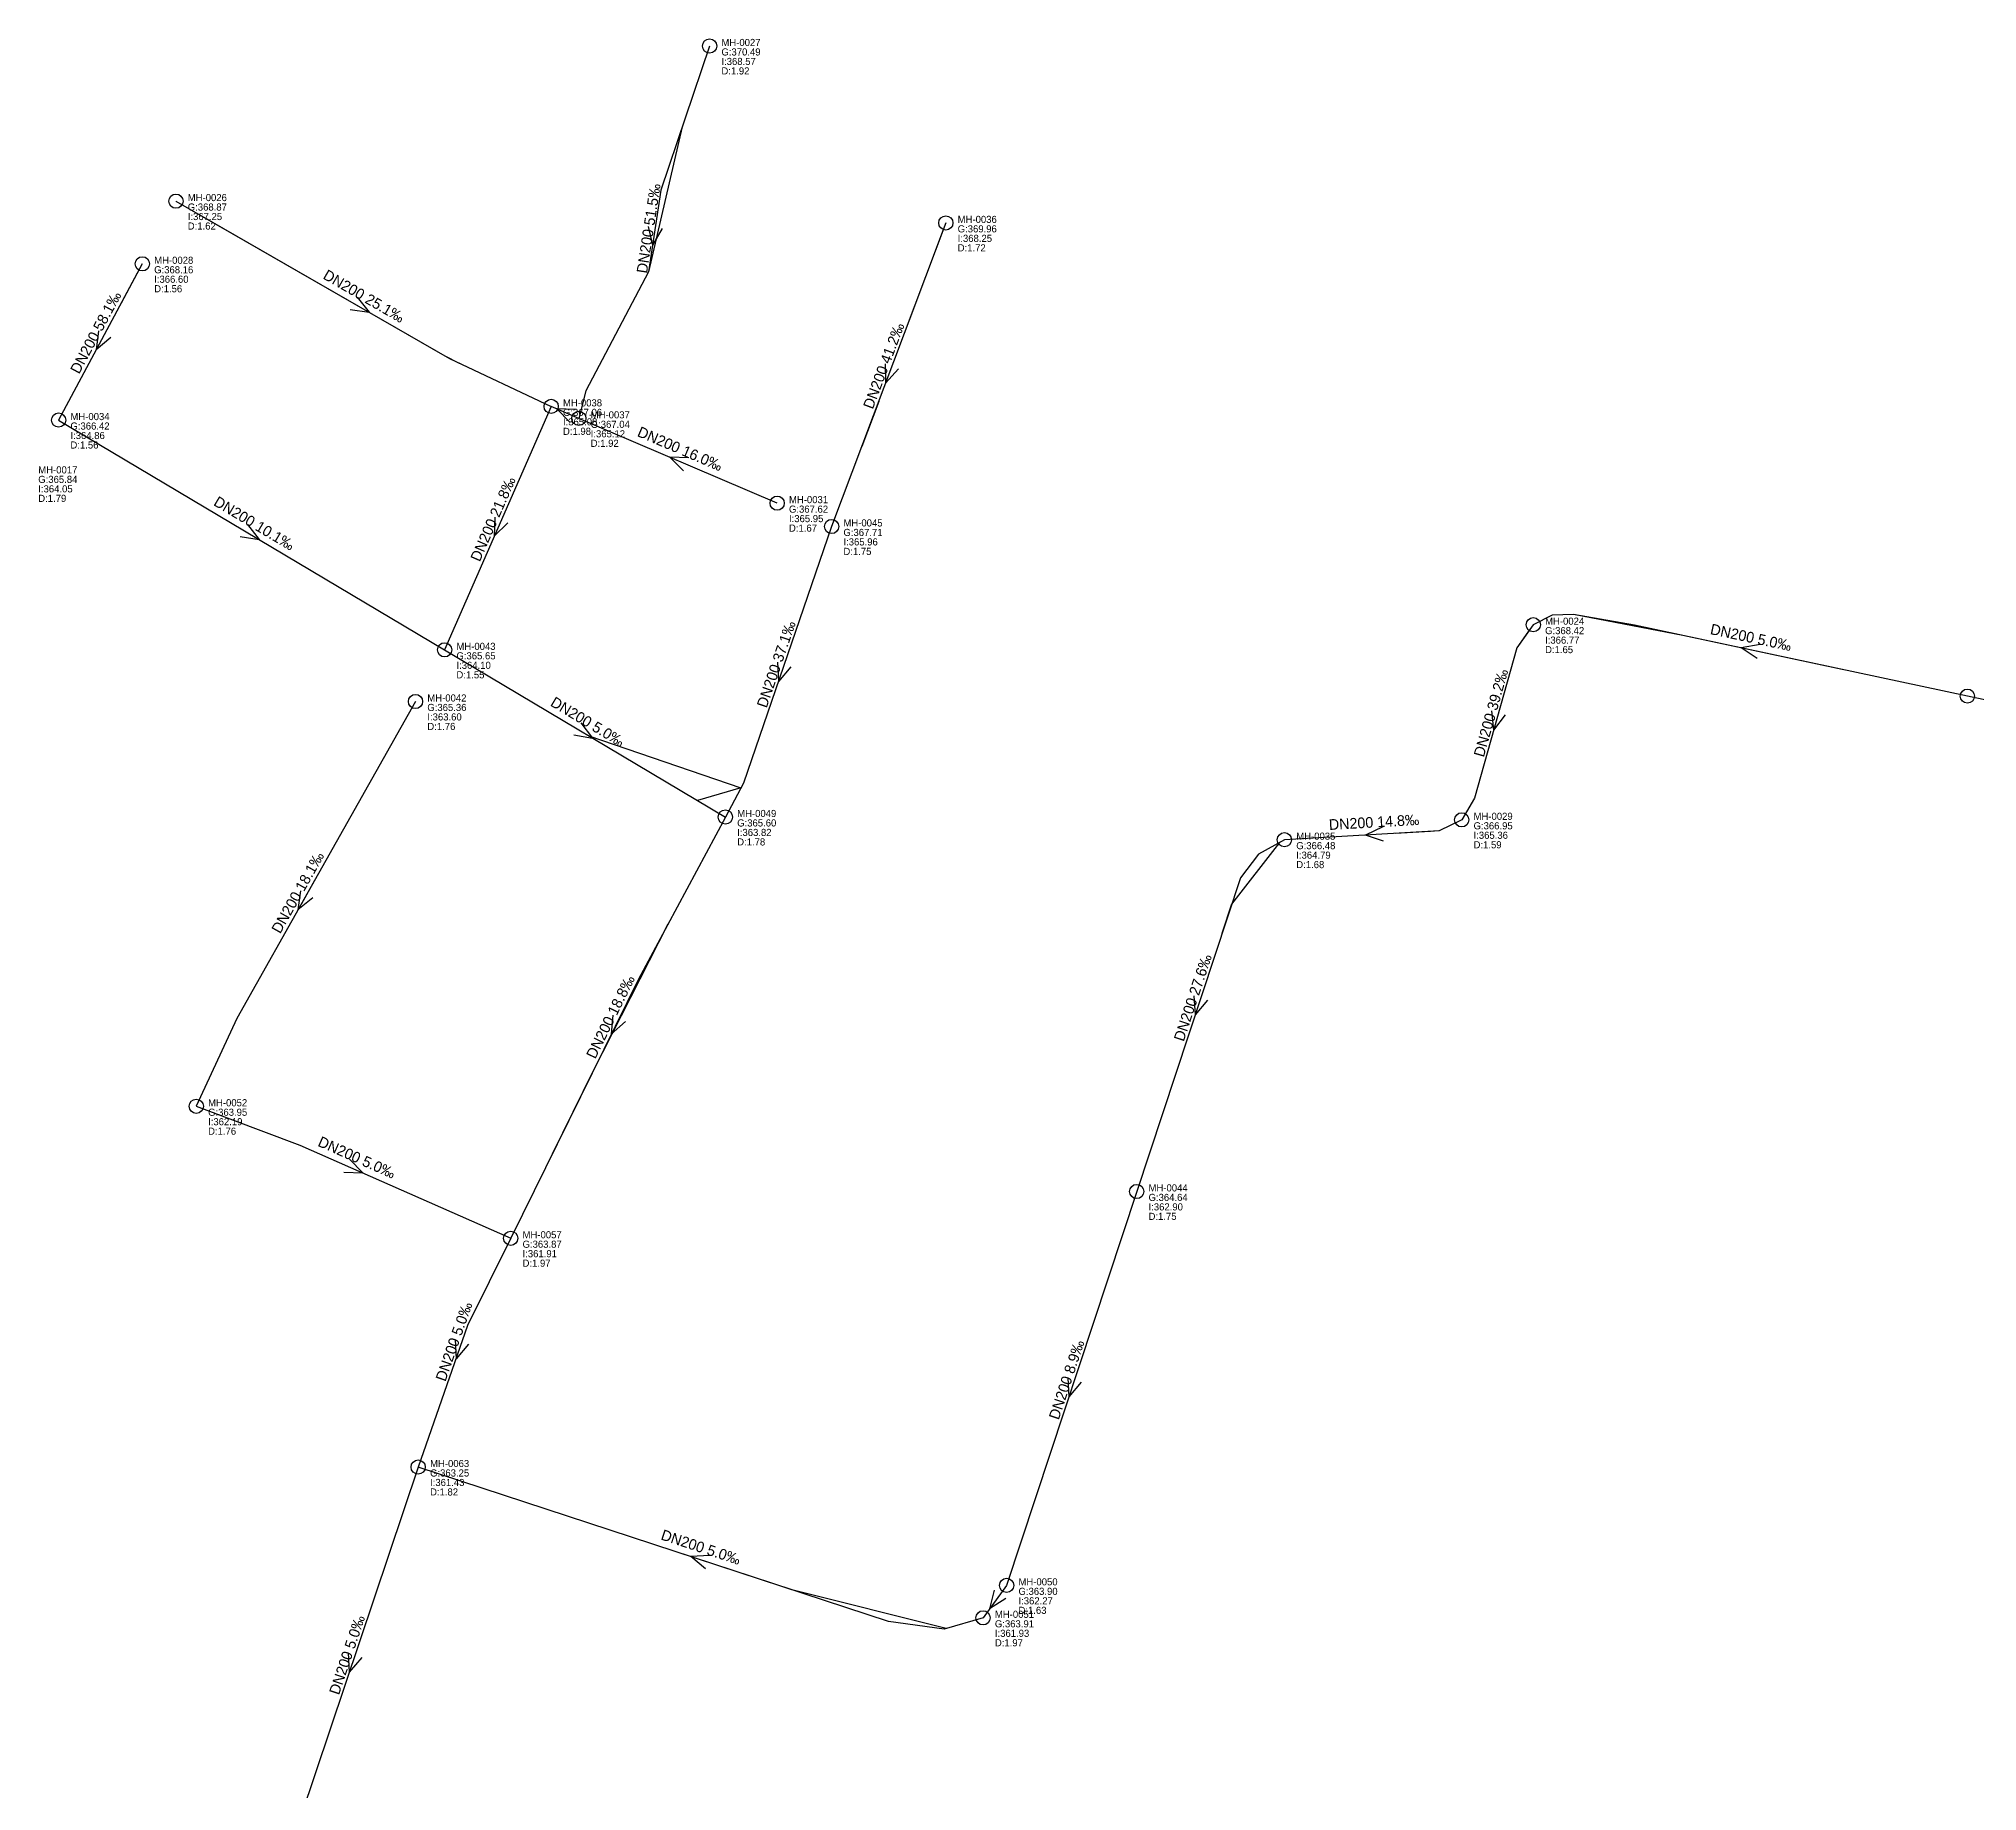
# Model space of a CAD drawing. Header units: metres. Extents: x 449913 to 451990, y 2566939 to 2570822.
# Drawn here: x 450354.5 to 450681.6, y 2570368.5 to 2570664.2 of the extents above; entities that cross this region are included whole.
import ezdxf
from ezdxf.enums import TextEntityAlignment as Align

# ---------------------------------------------------------------- set-up
doc = ezdxf.new("R2010")
doc.units = ezdxf.units.M
for name, color, linetype in [('SEW-LABEL', 2, 'Continuous'), ('SEW-MH', 7, 'Continuous'), ('SEW-MH-LABEL', 8, 'Continuous'), ('SEW-PIPE-DN200', 3, 'Continuous'), ('SEW-RIDER', 8, 'Continuous')]:
    doc.layers.add(name, color=color, linetype=linetype)

msp = doc.modelspace()

# ---------------------------------------------------------------- linework, layer by layer
at = {"layer": 'SEW-LABEL'}
for p, q in [((450457.33, 2570632.54), (450458.06, 2570629.39)), ((450459.7, 2570632.17), (450458.06, 2570629.39)), ((450408.22, 2570620.59), (450410.22, 2570618.05)), ((450407.03, 2570618.51), (450410.22, 2570618.05)), ((450364.54, 2570614.93), (450364.18, 2570611.72)), ((450366.66, 2570613.8), (450364.18, 2570611.72)), ((450497.33, 2570609.34), (450497.39, 2570606.11)), ((450499.57, 2570608.5), (450497.39, 2570606.11)), ((450444.19, 2570599.47), (450441.91, 2570601.76)), ((450445.14, 2570601.67), (450441.91, 2570601.76)), ((450463.27, 2570591.3), (450460.98, 2570593.59)), ((450464.21, 2570593.51), (450460.98, 2570593.59)), ((450389.72, 2570582.27), (450391.69, 2570579.7)), ((450431.46, 2570583.49), (450431.36, 2570580.26)), ((450433.66, 2570582.52), (450431.36, 2570580.26)), ((450388.5, 2570580.21), (450391.69, 2570579.7)), ((450644.97, 2570561.98), (450641.79, 2570561.43)), ((450479.14, 2570559), (450479.3, 2570555.77)), ((450481.41, 2570558.22), (450479.3, 2570555.77)), ((450644.47, 2570559.63), (450641.79, 2570561.43)), ((450445.98, 2570548.79), (450447.95, 2570546.22)), ((450599.67, 2570550.79), (450600.01, 2570547.57)), ((450601.98, 2570550.13), (450600.01, 2570547.57)), ((450444.76, 2570546.73), (450447.95, 2570546.22)), ((450581.3, 2570531.21), (450578.38, 2570529.84)), ((450581.44, 2570528.82), (450578.38, 2570529.84)), ((450398.66, 2570520.43), (450398.23, 2570517.23)), ((450400.75, 2570519.25), (450398.23, 2570517.23)), ((450549.42, 2570502.74), (450549.62, 2570499.51)), ((450451.36, 2570499.47), (450451.11, 2570496.25)), ((450551.7, 2570501.98), (450549.62, 2570499.51)), ((450453.51, 2570498.41), (450451.11, 2570496.25)), ((450406.91, 2570475.14), (450409.17, 2570472.83)), ((450405.94, 2570472.94), (450409.17, 2570472.83)), ((450424.76, 2570444.71), (450424.91, 2570441.48)), ((450427.03, 2570443.92), (450424.91, 2570441.48)), ((450528.13, 2570438.27), (450528.32, 2570435.05)), ((450530.4, 2570437.52), (450528.32, 2570435.05)), ((450467.75, 2570408.31), (450464.53, 2570408.11)), ((450467, 2570406.03), (450464.53, 2570408.11)), ((450515.74, 2570402.42), (450514.95, 2570399.29)), ((450517.68, 2570401.01), (450514.95, 2570399.29)), ((450406.7, 2570391.84), (450406.89, 2570388.61)), ((450408.98, 2570391.07), (450406.89, 2570388.61))]:
    msp.add_line(p, q, dxfattribs=at)
at = {"layer": 'SEW-MH'}
for centre in [(450467.69, 2570662.98), (450377.63, 2570636.81), (450507.56, 2570633.13), (450371.96, 2570626.23), (450357.83, 2570599.86), (450440.95, 2570602.17), (450445.63, 2570600.15), (450479.09, 2570585.84), (450488.28, 2570581.91), (450606.69, 2570565.34), (450422.97, 2570561.09), (450418.06, 2570552.38), (450679.96, 2570553.29), (450470.35, 2570532.89), (450594.62, 2570532.41), (450564.7, 2570529.06), (450381.06, 2570484.08), (450539.77, 2570469.71), (450434.13, 2570461.81), (450418.52, 2570423.21), (450517.82, 2570403.24), (450513.84, 2570397.76)]:
    msp.add_circle(centre, 1.2, dxfattribs=at)
at = {"layer": 'SEW-PIPE-DN200'}
for points in [[(450467.69, 2570662.98), (450459.48, 2570638.64), (450457.37, 2570624.88), (450446.78, 2570604.78), (450445.63, 2570600.15)], [(450377.63, 2570636.81), (450423.82, 2570610.23), (450440.95, 2570602.17)], [(450507.56, 2570633.13), (450488.28, 2570581.91)], [(450371.96, 2570626.23), (450357.83, 2570599.86)], [(450440.95, 2570602.17), (450422.97, 2570561.09)], [(450445.63, 2570600.15), (450440.95, 2570602.17)], [(450357.83, 2570599.86), (450422.97, 2570561.09)], [(450479.09, 2570585.84), (450445.63, 2570600.15)], [(450488.28, 2570581.91), (450473.4, 2570538.58), (450470.35, 2570532.89)], [(450606.69, 2570565.34), (450606.69, 2570565.34), (450603.94, 2570561.46), (450596.75, 2570536.06), (450594.62, 2570532.41)], [(450679.96, 2570553.29), (450623.78, 2570565.27), (450613.48, 2570567.07), (450609.9, 2570566.93), (450606.69, 2570565.34)], [(450422.97, 2570561.09), (450470.35, 2570532.89)], [(450418.06, 2570552.38), (450400.45, 2570521.17), (450387.89, 2570498.89), (450381.06, 2570484.08)], [(450767.99, 2570534.53), (450679.96, 2570553.29)], [(450470.35, 2570532.89), (450455.68, 2570505.53), (450434.13, 2570461.81)], [(450594.62, 2570532.41), (450594.62, 2570532.41), (450590.83, 2570530.55), (450564.7, 2570529.06), (450564.7, 2570529.06)], [(450564.7, 2570529.06), (450560.32, 2570526.61), (450557.26, 2570522.63), (450539.77, 2570469.71)], [(450381.06, 2570484.08), (450398.56, 2570477.51), (450434.13, 2570461.81)], [(450539.77, 2570469.71), (450517.82, 2570403.24)], [(450434.13, 2570461.81), (450426.86, 2570447.07), (450418.52, 2570423.21)], [(450418.52, 2570423.21), (450396.21, 2570356.86)], [(450513.84, 2570397.76), (450507.28, 2570395.87), (450497.89, 2570397.15), (450418.52, 2570423.21), (450418.52, 2570423.21)], [(450517.82, 2570403.24), (450517.82, 2570403.24), (450513.84, 2570397.76), (450513.84, 2570397.76)]]:
    msp.add_lwpolyline(points, dxfattribs=at)
at = {"layer": 'SEW-RIDER'}
for points in [[(450463.08, 2570649.32), (450457.37, 2570624.88), (450457.05, 2570624.28)], [(450377.63, 2570636.81), (450377.63, 2570636.81), (450377.63, 2570636.81)], [(450381.57, 2570634.54), (450423.04, 2570610.68), (450425.44, 2570609.47)], [(450507.56, 2570633.13), (450506.85, 2570631.23), (450501.25, 2570616.36)], [(450371.96, 2570626.23), (450368.39, 2570619.57), (450368.19, 2570619.2)], [(450496.23, 2570603.02), (450493.36, 2570595.39)], [(450658.81, 2570557.8), (450631.92, 2570563.53), (450613.48, 2570567.07)], [(450605.91, 2570564.24), (450603.94, 2570561.46)], [(450447.33, 2570546.59), (450472.98, 2570537.79), (450465.63, 2570535.7)], [(450590.7, 2570530.55), (450589.35, 2570530.47), (450583.44, 2570530.13)], [(450563.87, 2570528.6), (450555.78, 2570518.17), (450554.15, 2570513.22)], [(450401.04, 2570522.2), (450398.8, 2570518.24)], [(450460.66, 2570514.81), (450448.05, 2570490.04), (450441.13, 2570476.02)], [(450507.62, 2570395.97), (450481.79, 2570402.44), (450461.57, 2570409.08)]]:
    msp.add_lwpolyline(points, dxfattribs=at)

# ---------------------------------------------------------------- texts
at = {"layer": 'SEW-LABEL'}
for s, rotation, p in [('DN200 51.5‰', 81.2542, (450458.29, 2570632.07)), ('DN200 25.1‰', -29.9198, (450408.92, 2570620)), ('DN200 58.1‰', 61.8206, (450364.89, 2570614.24)), ('DN200 41.2‰', 69.3713, (450497.92, 2570608.72)), ('DN200 16.0‰', 336.8362, (450462.36, 2570594.2)), ('DN200 21.8‰', 66.37, (450431.96, 2570582.83)), ('DN200 10.1‰', -30.7581, (450390.4, 2570581.67)), ('DN200 37.1‰', 71.0446, (450479.79, 2570558.39)), ('DN200 5.0‰', 347.9694, (450643.25, 2570562.32)), ('DN200 39.2‰', 74.1909, (450600.42, 2570550.22)), ('DN200 5.0‰', -30.7578, (450446.66, 2570548.19)), ('DN200 14.8‰', 3.2634, (450579.87, 2570531.13)), ('DN200 18.1‰', 60.5752, (450398.97, 2570519.73)), ('DN200 27.6‰', 71.7188, (450550.09, 2570502.14)), ('DN200 18.8‰', 63.7569, (450451.77, 2570498.79)), ('DN200 5.0‰', -23.8182, (450407.8, 2570474.63)), ('DN200 5.0‰', 70.7298, (450425.4, 2570444.1)), ('DN200 8.9‰', 71.7188, (450528.79, 2570437.67)), ('DN200 5.0‰', 341.8254, (450465.95, 2570408.84)), ('DN200 5.0‰', 71.4146, (450407.36, 2570391.24))]:
    msp.add_text(s, height=1.8, rotation=rotation, dxfattribs=at).set_placement(p, align=Align.CENTER)
at = {"layer": 'SEW-MH-LABEL'}
for s, p in [('MH-0027', (450469.69, 2570662.98)), ('G:370.49', (450469.69, 2570661.38)), ('I:368.57', (450469.69, 2570659.78)), ('D:1.92', (450469.69, 2570658.18)), ('MH-0026', (450379.63, 2570636.81)), ('G:368.87', (450379.63, 2570635.21)), ('I:367.25', (450379.63, 2570633.61)), ('MH-0036', (450509.56, 2570633.13)), ('D:1.62', (450379.63, 2570632.01)), ('G:369.96', (450509.56, 2570631.53)), ('I:368.25', (450509.56, 2570629.93)), ('MH-0028', (450373.96, 2570626.23)), ('D:1.72', (450509.56, 2570628.33)), ('G:368.16', (450373.96, 2570624.63)), ('I:366.60', (450373.96, 2570623.03)), ('D:1.56', (450373.96, 2570621.43)), ('MH-0034', (450359.83, 2570599.86)), ('G:367.06', (450442.95, 2570600.57)), ('MH-0038', (450442.95, 2570602.17)), ('MH-0037', (450447.63, 2570600.15)), ('G:366.42', (450359.83, 2570598.26)), ('I:364.86', (450359.83, 2570596.66)), ('D:1.98', (450442.95, 2570597.37)), ('I:365.08', (450442.95, 2570598.97)), ('G:367.04', (450447.63, 2570598.55)), ('I:365.12', (450447.63, 2570596.95)), ('D:1.56', (450359.83, 2570595.06)), ('D:1.92', (450447.63, 2570595.35)), ('MH-0017', (450354.4, 2570590.86)), ('G:365.84', (450354.4, 2570589.26)), ('I:364.05', (450354.4, 2570587.66)), ('D:1.79', (450354.4, 2570586.06)), ('G:367.62', (450481.09, 2570584.24)), ('MH-0031', (450481.09, 2570585.84)), ('D:1.67', (450481.09, 2570581.04)), ('I:365.95', (450481.09, 2570582.64)), ('G:367.71', (450490.28, 2570580.31)), ('MH-0045', (450490.28, 2570581.91)), ('D:1.75', (450490.28, 2570577.11)), ('I:365.96', (450490.28, 2570578.71)), ('G:368.42', (450608.69, 2570563.74)), ('MH-0024', (450608.69, 2570565.34)), ('MH-0043', (450424.97, 2570561.09)), ('D:1.65', (450608.69, 2570560.54)), ('I:366.77', (450608.69, 2570562.14)), ('G:365.65', (450424.97, 2570559.49)), ('I:364.10', (450424.97, 2570557.89)), ('D:1.55', (450424.97, 2570556.29)), ('G:365.36', (450420.06, 2570550.78)), ('MH-0042', (450420.06, 2570552.38)), ('D:1.76', (450420.06, 2570547.58)), ('I:363.60', (450420.06, 2570549.18)), ('G:365.60', (450472.35, 2570531.29)), ('MH-0049', (450472.35, 2570532.89)), ('G:366.95', (450596.62, 2570530.81)), ('MH-0029', (450596.62, 2570532.41)), ('D:1.78', (450472.35, 2570528.09)), ('I:363.82', (450472.35, 2570529.69)), ('MH-0035', (450566.7, 2570529.06)), ('D:1.59', (450596.62, 2570527.61)), ('I:365.36', (450596.62, 2570529.21)), ('G:366.48', (450566.7, 2570527.46)), ('D:1.68', (450566.7, 2570524.26)), ('I:364.79', (450566.7, 2570525.86)), ('G:363.95', (450383.06, 2570482.48)), ('MH-0052', (450383.06, 2570484.08)), ('D:1.76', (450383.06, 2570479.28)), ('I:362.19', (450383.06, 2570480.88)), ('MH-0044', (450541.77, 2570469.71)), ('G:364.64', (450541.77, 2570468.11)), ('I:362.90', (450541.77, 2570466.51)), ('D:1.75', (450541.77, 2570464.91)), ('G:363.87', (450436.13, 2570460.21)), ('MH-0057', (450436.13, 2570461.81)), ('D:1.97', (450436.13, 2570457.01)), ('I:361.91', (450436.13, 2570458.61)), ('MH-0063', (450420.52, 2570423.21)), ('G:363.25', (450420.52, 2570421.61)), ('I:361.43', (450420.52, 2570420.01)), ('D:1.82', (450420.52, 2570418.41)), ('MH-0050', (450519.82, 2570403.24)), ('G:363.90', (450519.82, 2570401.64)), ('I:362.27', (450519.82, 2570400.04)), ('MH-0051', (450515.84, 2570397.76)), ('D:1.63', (450519.82, 2570398.44)), ('G:363.91', (450515.84, 2570396.16)), ('I:361.93', (450515.84, 2570394.56)), ('D:1.97', (450515.84, 2570392.96))]:
    msp.add_text(s, height=1.2, dxfattribs=at).set_placement(p)

doc.saveas('drawing.dxf')
